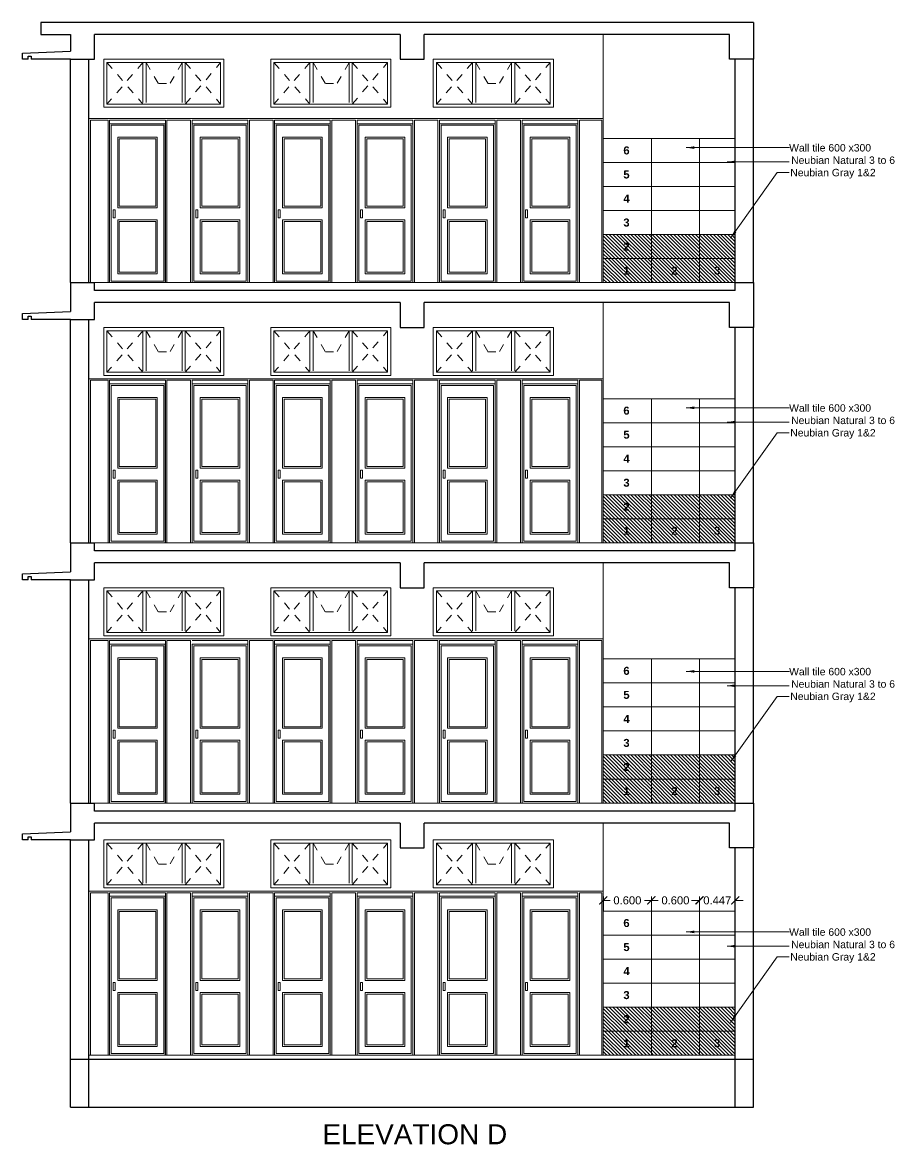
# Model space of a CAD drawing. Header units: millimetres. Extents: x 1898 to 3725, y 783 to 1532.
# Drawn here: x 2927.93 to 2938.82, y 993.89 to 1007.91 of the extents above; entities that cross this region are included whole.
import ezdxf

# ---------------------------------------------------------------- set-up
doc = ezdxf.new("R2010")
doc.units = ezdxf.units.MM
doc.linetypes.add('DASHED', pattern=[0.75, 0.5, -0.25])
doc.layers.get('0').update_dxf_attribs({"lineweight": 20})
doc.layers.get('Defpoints').update_dxf_attribs({"lineweight": 15})
for name, color, linetype, lineweight in [('CUBICAL TOILET', 5, 'Continuous', 15), ('DIM', 6, 'Continuous', 18), ('dim.1', 6, 'Continuous', 18), ('Door', 54, 'Continuous', 18), ('Dotted', 23, 'DASHED', 15), ('ELEV.1', 7, 'Continuous', 20), ('flooring', 1, 'Continuous', 18), ('rcc', 5, 'Continuous', 30), ('TEXT', 7, 'Continuous', 15), ('Text-1', 240, 'Continuous', 15), ('TILE HATCH-2', 25, 'Continuous', 9), ('Tiles', 25, 'Continuous', 9), ('Tiles-Text', 230, 'Continuous', 18), ('Ventilator', 4, 'DASHED', 18), ('Wall', 7, 'Continuous', 30)]:
    doc.layers.add(name, color=color, linetype=linetype, lineweight=lineweight)
doc.styles.add('dim-stylus bt', font='arial.ttf')
doc.styles.add('Tabrej', font='arial.ttf')
doc.dimstyles.new('DIMEN', dxfattribs={"dimtxt": 0.3, "dimasz": 0.25, "dimexe": 0.18, "dimexo": 0.0625, "dimgap": 0.09, "dimtad": 0, "dimdec": 3, "dimzin": 0, "dimdsep": 46, "dimtxsty": 'Tabrej', "dimcen": 0, "dimclrd": 256, "dimclre": 256, "dimclrt": 7, "dimadec": 0, "dimazin": 0, "dimtfac": 1, "dimtdec": 3, "dimtofl": 0, "dimtmove": 0, "dimatfit": 1, "dimfxl": 0, "dimtolj": 1, "dimtzin": 0, "dimlwd": -1, "dimlwe": -1, "dimarcsym": 0})
doc.dimstyles.new('Tabrej', dxfattribs={"dimtxt": 4, "dimasz": 0.45, "dimexe": 0.18, "dimexo": 0.0625, "dimgap": 0.09, "dimtad": 0, "dimdec": 3, "dimzin": 0, "dimdsep": 46, "dimtxsty": 'Tabrej', "dimcen": 0, "dimclrd": 256, "dimclre": 256, "dimclrt": 7, "dimaunit": 1, "dimadec": 3, "dimazin": 0, "dimtfac": 1, "dimtdec": 3, "dimtofl": 0, "dimtmove": 0, "dimatfit": 3, "dimfxl": 0, "dimtolj": 1, "dimtzin": 0, "dimlwd": -1, "dimlwe": -1, "dimarcsym": 0})
pattern_1 = [(135, (2935.181553, 995.00778), (-0.02245064, -0.02245064), [])]
pattern_2 = [(135, (2935.78163, 995.307884), (-0.0224506, -0.0224506), [])]
pattern_3 = [(135, (2935.181553, 998.15778), (-0.02245064, -0.02245064), [])]
pattern_4 = [(135, (2935.78163, 998.457884), (-0.0224506, -0.0224506), [])]
pattern_5 = [(135, (2935.181553, 1001.40778), (-0.02245064, -0.02245064), [])]
pattern_6 = [(135, (2935.78163, 1001.707884), (-0.0224506, -0.0224506), [])]
pattern_7 = [(135, (2935.181553, 1004.65778), (-0.02245064, -0.02245064), [])]

# ---------------------------------------------------------------- blocks, each defined once
blk = doc.blocks.new('TOILET DOORRRMNJ')
at = {"layer": 'Door', "ltscale": 0.05}
for points in [[(5545.565, -794.923), (5544.87, -794.923), (5544.87, -796.908), (5545.565, -796.908)], [(5545.545, -794.943), (5544.89, -794.943), (5544.89, -796.888), (5545.545, -796.888)], [(5545.465, -795.974), (5544.97, -795.974), (5544.97, -795.093), (5545.465, -795.093)], [(5545.445, -795.954), (5544.99, -795.954), (5544.99, -795.113), (5545.445, -795.113)], [(5544.914, -795.999), (5544.939, -795.999), (5544.939, -796.099), (5544.914, -796.099)], [(5545.465, -796.799), (5544.97, -796.799), (5544.97, -796.124), (5545.465, -796.124)], [(5545.445, -796.779), (5544.99, -796.779), (5544.99, -796.144), (5545.445, -796.144)]]:
    blk.add_lwpolyline(points, close=True, dxfattribs=at)
blk = doc.blocks.new('vent')
at = {"layer": 'Dotted', "ltscale": 0.2}
for p, q in [((0.04, 0.56), (0.49, 0.04)), ((0.49, 0.56), (0.04, 0.04)), ((0.53, 0.56), (0.682, 0.297)), ((0.978, 0.56), (0.826, 0.297)), ((1.018, 0.56), (1.46, 0.04)), ((1.018, 0.04), (1.46, 0.56)), ((0.682, 0.297), (0.826, 0.297))]:
    blk.add_line(p, q, dxfattribs=at)
at = {"layer": 'Ventilator'}
for p, q in [((0.49, 0.56), (0.49, 0.04)), ((0.53, 0.56), (0.53, 0.04)), ((0.978, 0.56), (0.978, 0.04)), ((1.018, 0.56), (1.018, 0.04))]:
    blk.add_line(p, q, dxfattribs=at)
at = {"layer": 'Ventilator', "linetype": 'ByBlock'}
for points in [[(0, 0.6), (1.5, 0.6), (1.5, 0), (0, 0)], [(0.04, 0.56), (1.46, 0.56), (1.46, 0.04), (0.04, 0.04)]]:
    blk.add_lwpolyline(points, close=True, dxfattribs=at)
blk = doc.blocks.new('_ArchTick')
at = {"color": 0, "const_width": 0.15}
blk.add_lwpolyline([(-0.5, -0.5), (0.5, 0.5)], dxfattribs=at)
blk = doc.blocks.new('*D273')
at = {"layer": 'Defpoints', "color": 0, "lineweight": 15, "transparency": 16777216}
for p in [(2935.782, 996.942), (2935.182, 996.808), (2935.782, 996.808)]:
    blk.add_point(p, dxfattribs=at)
at = {"layer": 'DIM', "transparency": 16777216}
for p, q in [((2935.182, 996.813), (2935.182, 996.992)), ((2935.182, 996.942), (2935.268, 996.942)), ((2935.782, 996.942), (2935.695, 996.942)), ((2935.782, 996.813), (2935.782, 996.992))]:
    blk.add_line(p, q, dxfattribs=at)
at = {"layer": 'DIM', "transparency": 16777216, "xscale": 0.1, "yscale": 0.1, "zscale": 0.1, "rotation": 180}
blk.add_blockref('_ArchTick', (2935.182, 996.942), dxfattribs=at)
at = {"layer": 'DIM', "transparency": 16777216, "xscale": 0.1, "yscale": 0.1, "zscale": 0.1}
blk.add_blockref('_ArchTick', (2935.782, 996.942), dxfattribs=at)
at = {"layer": 'DIM', "color": 7, "transparency": 16777216, "insert": (2935.482, 996.942), "char_height": 0.1, "attachment_point": 5, "style": 'Tabrej'}
blk.add_mtext('\\A1;0.600', dxfattribs=at)
blk = doc.blocks.new('*D274')
at = {"layer": 'Defpoints', "color": 0, "lineweight": 15, "transparency": 16777216}
for p in [(2936.382, 996.942), (2935.782, 996.808), (2936.382, 996.808)]:
    blk.add_point(p, dxfattribs=at)
at = {"layer": 'DIM', "transparency": 16777216}
for p, q in [((2935.782, 996.813), (2935.782, 996.992)), ((2935.782, 996.942), (2935.868, 996.942)), ((2936.382, 996.942), (2936.295, 996.942)), ((2936.382, 996.813), (2936.382, 996.992))]:
    blk.add_line(p, q, dxfattribs=at)
at = {"layer": 'DIM', "transparency": 16777216, "xscale": 0.1, "yscale": 0.1, "zscale": 0.1, "rotation": 180}
blk.add_blockref('_ArchTick', (2935.782, 996.942), dxfattribs=at)
at = {"layer": 'DIM', "transparency": 16777216, "xscale": 0.1, "yscale": 0.1, "zscale": 0.1}
blk.add_blockref('_ArchTick', (2936.382, 996.942), dxfattribs=at)
at = {"layer": 'DIM', "color": 7, "transparency": 16777216, "insert": (2936.082, 996.942), "char_height": 0.1, "attachment_point": 5, "style": 'Tabrej'}
blk.add_mtext('\\A1;0.600', dxfattribs=at)
blk = doc.blocks.new('*D275')
at = {"layer": 'Defpoints', "color": 0, "lineweight": 15, "transparency": 16777216}
for p in [(2936.829, 996.942), (2936.382, 996.808), (2936.829, 996.808)]:
    blk.add_point(p, dxfattribs=at)
at = {"layer": 'DIM', "transparency": 16777216}
for p, q in [((2936.382, 996.942), (2936.282, 996.942)), ((2936.382, 996.813), (2936.382, 996.992)), ((2936.829, 996.813), (2936.829, 996.992)), ((2936.829, 996.942), (2936.929, 996.942))]:
    blk.add_line(p, q, dxfattribs=at)
at = {"layer": 'DIM', "transparency": 16777216, "xscale": 0.1, "yscale": 0.1, "zscale": 0.1}
blk.add_blockref('_ArchTick', (2936.382, 996.942), dxfattribs=at)
at = {"layer": 'DIM', "transparency": 16777216, "xscale": 0.1, "yscale": 0.1, "zscale": 0.1, "rotation": 180}
blk.add_blockref('_ArchTick', (2936.829, 996.942), dxfattribs=at)
at = {"layer": 'DIM', "color": 7, "transparency": 16777216, "insert": (2936.605, 996.942), "char_height": 0.1, "attachment_point": 5, "style": 'Tabrej'}
blk.add_mtext('\\A1;0.447', dxfattribs=at)

msp = doc.modelspace()

# ---------------------------------------------------------------- hatches: boundary and pattern name
at = {"layer": 'TILE HATCH-2'}
h = msp.add_hatch(dxfattribs=at)
h.set_pattern_fill('ANSI31,_O', color=256, scale=0.01, angle=90)
h.set_pattern_definition(pattern_7)
h.paths.add_polyline_path([(2935.7816, 1005.258), (2935.1816, 1005.258), (2935.1816, 1004.9579), (2935.7816, 1004.9579)])
h.paths.add_polyline_path([(2935.4088, 1005.0032), (2935.5365, 1005.0032), (2935.5365, 1005.2093), (2935.4088, 1005.2093)], flags=24)
h = msp.add_hatch(dxfattribs=at)
h.set_pattern_fill('ANSI31,_O', color=256, scale=0.01, angle=90)
h.set_pattern_definition(pattern_7)
h.paths.add_polyline_path([(2936.3817, 1005.258), (2935.7816, 1005.258), (2935.7816, 1004.9579), (2936.3817, 1004.9579)])
h = msp.add_hatch(dxfattribs=at)
h.set_pattern_fill('ANSI31,_O', color=256, scale=0.01, angle=90)
h.set_pattern_definition(pattern_7)
h.paths.add_polyline_path([(2936.3817, 1004.9579), (2936.8286, 1004.9579), (2936.8286, 1005.258), (2936.3817, 1005.258)])
h = msp.add_hatch(dxfattribs=at)
h.set_pattern_fill('ANSI31,_O', color=256, scale=0.01, angle=90)
h.set_pattern_definition(pattern_7)
h.paths.add_polyline_path([(2935.7816, 1004.9579), (2935.1816, 1004.9579), (2935.1816, 1004.6578), (2935.7816, 1004.6578)])
h.paths.add_polyline_path([(2935.4129, 1004.7031), (2935.5406, 1004.7031), (2935.5406, 1004.9092), (2935.4129, 1004.9092)], flags=24)
h = msp.add_hatch(dxfattribs=at)
h.set_pattern_fill('ANSI31,_O', color=256, scale=0.01, angle=90)
h.set_pattern_definition(pattern_7)
h.paths.add_polyline_path([(2936.3817, 1004.9579), (2935.7816, 1004.9579), (2935.7816, 1004.6578), (2936.3817, 1004.6578)])
h.paths.add_polyline_path([(2936.0089, 1004.7031), (2936.1366, 1004.7031), (2936.1366, 1004.9092), (2936.0089, 1004.9092)], flags=24)
h = msp.add_hatch(dxfattribs=at)
h.set_pattern_fill('ANSI31,_O', color=256, scale=0.01, angle=90)
h.set_pattern_definition(pattern_7)
h.paths.add_polyline_path([(2936.3817, 1004.9579), (2936.3817, 1004.6578), (2936.8286, 1004.6578), (2936.8286, 1004.9579)])
h.paths.add_polyline_path([(2936.5397, 1004.704), (2936.6674, 1004.704), (2936.6674, 1004.91), (2936.5397, 1004.91)], flags=24)
h = msp.add_hatch(dxfattribs=at)
h.set_pattern_fill('ANSI31,_O', color=256, scale=0.01, angle=90)
h.set_pattern_definition(pattern_5)
h.paths.add_polyline_path([(2935.7816, 1002.008), (2935.1816, 1002.008), (2935.1816, 1001.7079), (2935.7816, 1001.7079)])
h.paths.add_polyline_path([(2935.4088, 1001.7532), (2935.5365, 1001.7532), (2935.5365, 1001.9593), (2935.4088, 1001.9593)], flags=24)
h = msp.add_hatch(dxfattribs=at)
h.set_pattern_fill('ANSI31,_O', color=256, scale=0.01, angle=90)
h.set_pattern_definition(pattern_6)
h.paths.add_polyline_path([(2936.3817, 1002.008), (2935.7816, 1002.008), (2935.7816, 1001.7079), (2936.3817, 1001.7079)])
h = msp.add_hatch(dxfattribs=at)
h.set_pattern_fill('ANSI31,_O', color=256, scale=0.01, angle=90)
h.set_pattern_definition(pattern_6)
h.paths.add_polyline_path([(2936.8286, 1001.7079), (2936.8286, 1002.008), (2936.3817, 1002.008), (2936.3817, 1001.7079)])
h = msp.add_hatch(dxfattribs=at)
h.set_pattern_fill('ANSI31,_O', color=256, scale=0.01, angle=90)
h.set_pattern_definition(pattern_5)
h.paths.add_polyline_path([(2935.7816, 1001.7079), (2935.1816, 1001.7079), (2935.1816, 1001.4078), (2935.7816, 1001.4078)])
h.paths.add_polyline_path([(2935.4129, 1001.4531), (2935.5406, 1001.4531), (2935.5406, 1001.6592), (2935.4129, 1001.6592)], flags=24)
h = msp.add_hatch(dxfattribs=at)
h.set_pattern_fill('ANSI31,_O', color=256, scale=0.01, angle=90)
h.set_pattern_definition(pattern_5)
h.paths.add_polyline_path([(2936.3817, 1001.7079), (2935.7816, 1001.7079), (2935.7816, 1001.4078), (2936.3817, 1001.4078)])
h.paths.add_polyline_path([(2936.0089, 1001.4531), (2936.1366, 1001.4531), (2936.1366, 1001.6592), (2936.0089, 1001.6592)], flags=24)
h = msp.add_hatch(dxfattribs=at)
h.set_pattern_fill('ANSI31,_O', color=256, scale=0.01, angle=90)
h.set_pattern_definition(pattern_5)
h.paths.add_polyline_path([(2936.3817, 1001.7079), (2936.3817, 1001.4078), (2936.8286, 1001.4078), (2936.8286, 1001.7079)])
h.paths.add_polyline_path([(2936.5397, 1001.454), (2936.6674, 1001.454), (2936.6674, 1001.66), (2936.5397, 1001.66)], flags=24)
h = msp.add_hatch(dxfattribs=at)
h.set_pattern_fill('ANSI31,_O', color=256, scale=0.01, angle=90)
h.set_pattern_definition(pattern_3)
h.paths.add_polyline_path([(2935.7816, 998.758), (2935.1816, 998.758), (2935.1816, 998.4579), (2935.7816, 998.4579)])
h.paths.add_polyline_path([(2935.4088, 998.5032), (2935.5365, 998.5032), (2935.5365, 998.7093), (2935.4088, 998.7093)], flags=24)
h = msp.add_hatch(dxfattribs=at)
h.set_pattern_fill('ANSI31,_O', color=256, scale=0.01, angle=90)
h.set_pattern_definition(pattern_4)
h.paths.add_polyline_path([(2936.3817, 998.758), (2935.7816, 998.758), (2935.7816, 998.4579), (2936.3817, 998.4579)])
h = msp.add_hatch(dxfattribs=at)
h.set_pattern_fill('ANSI31,_O', color=256, scale=0.01, angle=90)
h.set_pattern_definition(pattern_4)
h.paths.add_polyline_path([(2936.8286, 998.4579), (2936.8286, 998.758), (2936.3817, 998.758), (2936.3817, 998.4579)])
h = msp.add_hatch(dxfattribs=at)
h.set_pattern_fill('ANSI31,_O', color=256, scale=0.01, angle=90)
h.set_pattern_definition(pattern_3)
h.paths.add_polyline_path([(2935.7816, 998.4579), (2935.1816, 998.4579), (2935.1816, 998.1578), (2935.7816, 998.1578)])
h.paths.add_polyline_path([(2935.4129, 998.2031), (2935.5406, 998.2031), (2935.5406, 998.4092), (2935.4129, 998.4092)], flags=24)
h = msp.add_hatch(dxfattribs=at)
h.set_pattern_fill('ANSI31,_O', color=256, scale=0.01, angle=90)
h.set_pattern_definition(pattern_3)
h.paths.add_polyline_path([(2936.3817, 998.4579), (2935.7816, 998.4579), (2935.7816, 998.1578), (2936.3817, 998.1578)])
h.paths.add_polyline_path([(2936.0089, 998.2031), (2936.1366, 998.2031), (2936.1366, 998.4092), (2936.0089, 998.4092)], flags=24)
h = msp.add_hatch(dxfattribs=at)
h.set_pattern_fill('ANSI31,_O', color=256, scale=0.01, angle=90)
h.set_pattern_definition(pattern_3)
h.paths.add_polyline_path([(2936.3817, 998.4579), (2936.3817, 998.1578), (2936.8286, 998.1578), (2936.8286, 998.4579)])
h.paths.add_polyline_path([(2936.5397, 998.204), (2936.6674, 998.204), (2936.6674, 998.41), (2936.5397, 998.41)], flags=24)
h = msp.add_hatch(dxfattribs=at)
h.set_pattern_fill('ANSI31,_O', color=256, scale=0.01, angle=90)
h.set_pattern_definition(pattern_1)
h.paths.add_polyline_path([(2935.7816, 995.608), (2935.1816, 995.608), (2935.1816, 995.3079), (2935.7816, 995.3079)])
h.paths.add_polyline_path([(2935.4088, 995.3532), (2935.5365, 995.3532), (2935.5365, 995.5593), (2935.4088, 995.5593)], flags=24)
h = msp.add_hatch(dxfattribs=at)
h.set_pattern_fill('ANSI31,_O', color=256, scale=0.01, angle=90)
h.set_pattern_definition(pattern_2)
h.paths.add_polyline_path([(2936.3817, 995.608), (2935.7816, 995.608), (2935.7816, 995.3079), (2936.3817, 995.3079)])
h = msp.add_hatch(dxfattribs=at)
h.set_pattern_fill('ANSI31,_O', color=256, scale=0.01, angle=90)
h.set_pattern_definition(pattern_2)
h.paths.add_polyline_path([(2936.8286, 995.3079), (2936.8286, 995.608), (2936.3817, 995.608), (2936.3817, 995.3079)])
h = msp.add_hatch(dxfattribs=at)
h.set_pattern_fill('ANSI31,_O', color=256, scale=0.01, angle=90)
h.set_pattern_definition(pattern_1)
h.paths.add_polyline_path([(2935.7816, 995.3079), (2935.1816, 995.3079), (2935.1816, 995.0078), (2935.7816, 995.0078)])
h.paths.add_polyline_path([(2935.4129, 995.0531), (2935.5406, 995.0531), (2935.5406, 995.2592), (2935.4129, 995.2592)], flags=24)
h = msp.add_hatch(dxfattribs=at)
h.set_pattern_fill('ANSI31,_O', color=256, scale=0.01, angle=90)
h.set_pattern_definition(pattern_1)
h.paths.add_polyline_path([(2936.3817, 995.3079), (2935.7816, 995.3079), (2935.7816, 995.0078), (2936.3817, 995.0078)])
h.paths.add_polyline_path([(2936.0089, 995.0531), (2936.1366, 995.0531), (2936.1366, 995.2592), (2936.0089, 995.2592)], flags=24)
h = msp.add_hatch(dxfattribs=at)
h.set_pattern_fill('ANSI31,_O', color=256, scale=0.01, angle=90)
h.set_pattern_definition(pattern_1)
h.paths.add_polyline_path([(2936.3817, 995.3079), (2936.3817, 995.0078), (2936.8286, 995.0078), (2936.8286, 995.3079)])
h.paths.add_polyline_path([(2936.5397, 995.054), (2936.6674, 995.054), (2936.6674, 995.26), (2936.5397, 995.26)], flags=24)

# ---------------------------------------------------------------- linework, layer by layer
at = {"layer": 'CUBICAL TOILET'}
for p, q in [((2928.7586, 1006.7078), (2935.1816, 1006.7078)), ((2928.8285, 1006.7078), (2935.1816, 1006.7078)), ((2929.0173, 1006.6878), (2929.7127, 1006.6878)), ((2930.0473, 1006.6878), (2930.7427, 1006.6878)), ((2931.0773, 1006.6878), (2931.7727, 1006.6878)), ((2932.1073, 1006.6878), (2932.8027, 1006.6878)), ((2933.1373, 1006.6878), (2933.8327, 1006.6878)), ((2934.1673, 1006.6878), (2934.8627, 1006.6878)), ((2934.8827, 1006.6878), (2935.1616, 1006.6878)), ((2928.7586, 1003.4578), (2935.1816, 1003.4578)), ((2928.7786, 1003.4378), (2928.9973, 1003.4378)), ((2928.8285, 1003.4578), (2935.1816, 1003.4578)), ((2929.0173, 1003.4378), (2929.7127, 1003.4378)), ((2930.0473, 1003.4378), (2930.7427, 1003.4378)), ((2930.0473, 1003.4378), (2930.0473, 1001.4078)), ((2931.0773, 1003.4378), (2931.7727, 1003.4378)), ((2932.1073, 1003.4378), (2932.8027, 1003.4378)), ((2933.1373, 1003.4378), (2933.8327, 1003.4378)), ((2934.1673, 1003.4378), (2934.8627, 1003.4378)), ((2934.8827, 1003.4378), (2935.1616, 1003.4378)), ((2928.7586, 1000.2078), (2935.1816, 1000.2078)), ((2929.0173, 1000.1878), (2929.7127, 1000.1878)), ((2930.0473, 1000.1878), (2930.7427, 1000.1878)), ((2931.0773, 1000.1878), (2931.7727, 1000.1878)), ((2932.1073, 1000.1878), (2932.8027, 1000.1878)), ((2933.1373, 1000.1878), (2933.8327, 1000.1878)), ((2934.1673, 1000.1878), (2934.8627, 1000.1878)), ((2928.7586, 997.0578), (2935.1816, 997.0578)), ((2928.7786, 997.0378), (2928.9973, 997.0378)), ((2929.0173, 997.0378), (2929.7127, 997.0378)), ((2929.7327, 997.0378), (2930.0273, 997.0378)), ((2930.0473, 997.0378), (2930.7427, 997.0378)), ((2930.7627, 997.0378), (2931.0573, 997.0378)), ((2931.0773, 997.0378), (2931.7727, 997.0378)), ((2931.7927, 997.0378), (2932.0873, 997.0378)), ((2932.1073, 997.0378), (2932.8027, 997.0378)), ((2932.8227, 997.0378), (2933.1173, 997.0378)), ((2933.1373, 997.0378), (2933.8327, 997.0378)), ((2933.8527, 997.0378), (2934.1473, 997.0378)), ((2934.1673, 997.0378), (2934.8627, 997.0378)), ((2934.8827, 997.0378), (2935.1616, 997.0378))]:
    msp.add_line(p, q, dxfattribs=at)
for points in [[(2928.7786, 1004.6578), (2928.7786, 1006.6878), (2928.9973, 1006.6878), (2928.9973, 1004.6578)], [(2929.0173, 1006.6878), (2929.0173, 1004.6578)], [(2929.7127, 1004.6578), (2929.7127, 1006.6878)], [(2929.7127, 1004.6578), (2929.7127, 1006.6878)], [(2929.7327, 1004.6578), (2929.7327, 1006.6878), (2930.0273, 1006.6878), (2930.0273, 1004.6578)], [(2930.0473, 1006.6878), (2930.0473, 1004.6578)], [(2930.7427, 1004.6578), (2930.7427, 1006.6878)], [(2930.7627, 1004.6578), (2930.7627, 1006.6878), (2931.0573, 1006.6878), (2931.0573, 1004.6578)], [(2931.0773, 1006.6878), (2931.0773, 1004.6578)], [(2931.7727, 1004.6578), (2931.7727, 1006.6878)], [(2931.7927, 1004.6578), (2931.7927, 1006.6878), (2932.0873, 1006.6878), (2932.0873, 1004.6578)], [(2932.1073, 1006.6878), (2932.1073, 1004.6578)], [(2932.8027, 1004.6578), (2932.8027, 1006.6878)], [(2932.8227, 1004.6578), (2932.8227, 1006.6878), (2933.1173, 1006.6878), (2933.1173, 1004.6578)], [(2933.1373, 1006.6878), (2933.1373, 1004.6578)], [(2933.8327, 1004.6578), (2933.8327, 1006.6878)], [(2933.8527, 1004.6578), (2933.8527, 1006.6878), (2934.1473, 1006.6878), (2934.1473, 1004.6578)], [(2934.1673, 1006.6878), (2934.1673, 1004.6578)], [(2934.8627, 1006.7078), (2935.1816, 1006.7078), (2935.1816, 1004.6578)], [(2934.8627, 1004.6578), (2934.8627, 1006.6878)], [(2934.8827, 1004.6578), (2934.8827, 1006.6878), (2935.1616, 1006.6878), (2935.1616, 1004.6578)], [(2928.7786, 1001.4078), (2928.7786, 1003.4378), (2928.9973, 1003.4378), (2928.9973, 1001.4078)], [(2929.0173, 1003.4378), (2929.0173, 1001.4078)], [(2929.7127, 1001.4078), (2929.7127, 1003.4378)], [(2929.7327, 1001.4078), (2929.7327, 1003.4378), (2930.0273, 1003.4378), (2930.0273, 1001.4078)], [(2930.7427, 1003.4578), (2931.0773, 1003.4578)], [(2930.7427, 1001.4078), (2930.7427, 1003.4378)], [(2930.7627, 1001.4078), (2930.7627, 1003.4378), (2931.0573, 1003.4378), (2931.0573, 1001.4078)], [(2931.0773, 1003.4378), (2931.0773, 1001.4078)], [(2931.7727, 1001.4078), (2931.7727, 1003.4378)], [(2931.7927, 1001.4078), (2931.7927, 1003.4378), (2932.0873, 1003.4378), (2932.0873, 1001.4078)], [(2932.1073, 1003.4378), (2932.1073, 1001.4078)], [(2932.8027, 1001.4078), (2932.8027, 1003.4378)], [(2932.8227, 1001.4078), (2932.8227, 1003.4378), (2933.1173, 1003.4378), (2933.1173, 1001.4078)], [(2933.1373, 1003.4378), (2933.1373, 1001.4078)], [(2933.8327, 1001.4078), (2933.8327, 1003.4378)], [(2933.8527, 1001.4078), (2933.8527, 1003.4378), (2934.1473, 1003.4378), (2934.1473, 1001.4078)], [(2934.1673, 1003.4378), (2934.1673, 1001.4078)], [(2934.8627, 1003.4578), (2935.1816, 1003.4578), (2935.1816, 1001.4078)], [(2934.8627, 1001.4078), (2934.8627, 1003.4378)], [(2934.8827, 1001.4078), (2934.8827, 1003.4378), (2935.1616, 1003.4378), (2935.1616, 1001.4078)], [(2928.7786, 998.1578), (2928.7786, 1000.1878), (2928.9973, 1000.1878), (2928.9973, 998.1578)], [(2929.0173, 1000.1878), (2929.0173, 998.1578)], [(2929.7127, 998.1578), (2929.7127, 1000.1878)], [(2929.7327, 998.1578), (2929.7327, 1000.1878), (2930.0273, 1000.1878), (2930.0273, 998.1578)], [(2930.7427, 998.1578), (2930.7427, 1000.1878)], [(2930.7627, 998.1578), (2930.7627, 1000.1878), (2931.0573, 1000.1878), (2931.0573, 998.1578)], [(2931.0773, 1000.1878), (2931.0773, 998.1578)], [(2931.7727, 998.1578), (2931.7727, 1000.1878)], [(2931.7927, 998.1578), (2931.7927, 1000.1878), (2932.0873, 1000.1878), (2932.0873, 998.1578)], [(2932.1073, 1000.1878), (2932.1073, 998.1578)], [(2932.8027, 998.1578), (2932.8027, 1000.1878)], [(2932.8227, 998.1578), (2932.8227, 1000.1878), (2933.1173, 1000.1878), (2933.1173, 998.1578)], [(2933.1373, 1000.1878), (2933.1373, 998.1578)], [(2933.8327, 998.1578), (2933.8327, 1000.1878)], [(2933.8527, 998.1578), (2933.8527, 1000.1878), (2934.1473, 1000.1878), (2934.1473, 998.1578)], [(2934.1673, 1000.1878), (2934.1673, 998.1578)], [(2934.8627, 998.1578), (2934.8627, 1000.1878)], [(2934.8827, 998.1578), (2934.8827, 1000.1878), (2935.1616, 1000.1878), (2935.1616, 998.1578)], [(2928.7586, 995.0078), (2928.7586, 997.0578), (2929.0173, 997.0578)], [(2928.7786, 995.0078), (2928.7786, 997.0378), (2928.9973, 997.0378), (2928.9973, 995.0078)], [(2929.0173, 997.0378), (2929.0173, 995.0078)], [(2929.7127, 997.0578), (2929.7127, 997.0578), (2930.0473, 997.0578)], [(2929.7127, 995.0078), (2929.7127, 997.0378)], [(2929.7327, 995.0078), (2929.7327, 997.0378), (2930.0273, 997.0378), (2930.0273, 995.0078)], [(2930.0473, 997.0378), (2930.0473, 995.0078)], [(2930.7427, 997.0578), (2931.0773, 997.0578)], [(2930.7427, 995.0078), (2930.7427, 997.0378)], [(2930.7627, 995.0078), (2930.7627, 997.0378), (2931.0573, 997.0378), (2931.0573, 995.0078)], [(2931.0773, 997.0378), (2931.0773, 995.0078)], [(2931.7727, 997.0578), (2932.1073, 997.0578)], [(2931.7727, 995.0078), (2931.7727, 997.0378)], [(2931.7927, 995.0078), (2931.7927, 997.0378), (2932.0873, 997.0378), (2932.0873, 995.0078)], [(2932.1073, 997.0378), (2932.1073, 995.0078)], [(2932.8027, 997.0578), (2933.1373, 997.0578)], [(2932.8027, 995.0078), (2932.8027, 997.0378)], [(2932.8227, 995.0078), (2932.8227, 997.0378), (2933.1173, 997.0378), (2933.1173, 995.0078)], [(2933.1373, 997.0378), (2933.1373, 995.0078)], [(2933.8327, 997.0578), (2934.1673, 997.0578)], [(2933.8327, 995.0078), (2933.8327, 997.0378)], [(2933.8527, 995.0078), (2933.8527, 997.0378), (2934.1473, 997.0378), (2934.1473, 995.0078)], [(2934.1673, 997.0378), (2934.1673, 995.0078)], [(2934.8627, 997.0578), (2935.1816, 997.0578), (2935.1816, 995.0078)], [(2934.8627, 995.0078), (2934.8627, 997.0378)], [(2934.8827, 995.0078), (2934.8827, 997.0378), (2935.1616, 997.0378), (2935.1616, 995.0078)]]:
    msp.add_lwpolyline(points, dxfattribs=at)
at = {"layer": 'ELEV.1'}
for p, q in [((2935.1816, 1004.6578), (2935.1816, 1007.7578)), ((2935.1816, 1001.4078), (2935.1816, 1004.4078)), ((2935.1816, 998.1578), (2935.1816, 1001.1578)), ((2935.1816, 995.0078), (2935.1816, 997.9078))]:
    msp.add_line(p, q, dxfattribs=at)
at = {"layer": 'flooring'}
for p, q in [((2928.8285, 1004.6578), (2936.8286, 1004.6578)), ((2928.8285, 1001.4078), (2936.8286, 1001.4078)), ((2928.8285, 998.1578), (2936.8286, 998.1578)), ((2928.7586, 995.0078), (2936.8286, 995.0078))]:
    msp.add_line(p, q, dxfattribs=at)
at = {"layer": 'rcc'}
for p, q in [((2937.0585, 1007.9078), (2928.1585, 1007.9078)), ((2928.1585, 1007.9078), (2928.1585, 1007.7578)), ((2937.0585, 1007.9078), (2928.8285, 1007.9078)), ((2937.0585, 1007.9078), (2937.0585, 1007.4478)), ((2928.1585, 1007.7578), (2928.5285, 1007.7578)), ((2928.5285, 1007.7578), (2928.5285, 1007.5478)), ((2932.6435, 1007.7578), (2928.8285, 1007.7578)), ((2928.8285, 1007.4478), (2928.8285, 1007.7578)), ((2928.8285, 1007.4478), (2928.8285, 1007.7578)), ((2928.8285, 1007.4478), (2928.8285, 1007.7578)), ((2932.6435, 1007.7578), (2932.6435, 1007.4478)), ((2936.7585, 1007.7578), (2932.9435, 1007.7578)), ((2932.9435, 1007.4478), (2932.9435, 1007.7578)), ((2936.7585, 1007.4478), (2936.7585, 1007.7578)), ((2927.9285, 1007.5228), (2928.5285, 1007.5478)), ((2927.9285, 1007.4478), (2927.9285, 1007.5228)), ((2927.9985, 1007.4478), (2927.9285, 1007.4478)), ((2927.9985, 1007.4478), (2927.9985, 1007.4878)), ((2927.9985, 1007.4878), (2928.0385, 1007.4878)), ((2928.0385, 1007.4878), (2928.0385, 1007.4478)), ((2928.5285, 1007.4478), (2928.0385, 1007.4478)), ((2928.5285, 1007.4478), (2928.8285, 1007.4478)), ((2928.5285, 1007.4478), (2928.8285, 1007.4478)), ((2928.5285, 1007.4478), (2928.8285, 1007.4478)), ((2932.6435, 1007.4478), (2932.9435, 1007.4478)), ((2937.0585, 1007.4478), (2936.7585, 1007.4478)), ((2928.5285, 1004.6578), (2928.5285, 1004.2978)), ((2928.5285, 1004.6578), (2928.8285, 1004.6578)), ((2928.8285, 1004.5578), (2928.8285, 1004.6578)), ((2928.8285, 1004.5578), (2928.8285, 1004.6578)), ((2936.8285, 1004.5578), (2936.8285, 1004.6578)), ((2936.8285, 1004.6578), (2937.0585, 1004.6578)), ((2937.0585, 1004.6578), (2937.0585, 1004.5578)), ((2936.8285, 1004.5578), (2928.8285, 1004.5578)), ((2937.0585, 1004.5578), (2937.0585, 1004.0978)), ((2928.8285, 1004.1978), (2928.8285, 1004.4078)), ((2928.8285, 1004.1978), (2928.8285, 1004.4078)), ((2932.6435, 1004.4078), (2928.8285, 1004.4078)), ((2932.6435, 1004.4078), (2932.6435, 1004.0978)), ((2936.7585, 1004.4078), (2932.9435, 1004.4078)), ((2932.9435, 1004.0978), (2932.9435, 1004.4078)), ((2936.7585, 1004.0978), (2936.7585, 1004.4078)), ((2927.9285, 1004.2728), (2928.5285, 1004.2978)), ((2927.9285, 1004.1978), (2927.9285, 1004.2728)), ((2927.9985, 1004.1978), (2927.9985, 1004.2378)), ((2927.9985, 1004.2378), (2928.0385, 1004.2378)), ((2928.0385, 1004.2378), (2928.0385, 1004.1978)), ((2927.9985, 1004.1978), (2927.9285, 1004.1978)), ((2928.5285, 1004.1978), (2928.0385, 1004.1978)), ((2928.5285, 1004.1978), (2928.8285, 1004.1978)), ((2928.5285, 1004.1978), (2928.8285, 1004.1978)), ((2932.6435, 1004.0978), (2932.9435, 1004.0978)), ((2937.0585, 1004.0978), (2936.7585, 1004.0978)), ((2928.5285, 1001.4078), (2928.5285, 1001.0478)), ((2928.5285, 1001.4078), (2928.8285, 1001.4078)), ((2928.8285, 1001.3078), (2928.8285, 1001.4078)), ((2928.8285, 1001.3078), (2928.8285, 1001.4078)), ((2936.8285, 1001.3078), (2928.8285, 1001.3078)), ((2936.8285, 1001.3078), (2936.8285, 1001.4078)), ((2936.8285, 1001.4078), (2937.0585, 1001.4078)), ((2937.0585, 1001.4078), (2937.0585, 1000.8478)), ((2928.8285, 1000.9478), (2928.8285, 1001.1578)), ((2928.8285, 1000.9478), (2928.8285, 1001.1578)), ((2928.8285, 1000.9478), (2928.8285, 1001.1578)), ((2932.6435, 1001.1578), (2928.8285, 1001.1578)), ((2932.6435, 1001.1578), (2932.6435, 1000.8478)), ((2936.7585, 1001.1578), (2932.9435, 1001.1578)), ((2932.9435, 1000.8478), (2932.9435, 1001.1578)), ((2936.7585, 1000.8478), (2936.7585, 1001.1578)), ((2927.9285, 1001.0228), (2928.5285, 1001.0478)), ((2927.9285, 1000.9478), (2927.9285, 1001.0228)), ((2927.9985, 1000.9478), (2927.9285, 1000.9478)), ((2927.9985, 1000.9478), (2927.9985, 1000.9878)), ((2927.9985, 1000.9878), (2928.0385, 1000.9878)), ((2928.0385, 1000.9878), (2928.0385, 1000.9478)), ((2928.5285, 1000.9478), (2928.0385, 1000.9478)), ((2928.5285, 1000.9478), (2928.8285, 1000.9478)), ((2928.5285, 1000.9478), (2928.8285, 1000.9478)), ((2928.5285, 1000.9478), (2928.8285, 1000.9478)), ((2932.6435, 1000.8478), (2932.9435, 1000.8478)), ((2937.0585, 1000.8478), (2936.7585, 1000.8478)), ((2928.5285, 998.1578), (2928.5285, 997.7978)), ((2928.5285, 998.1578), (2928.8285, 998.1578)), ((2928.8285, 998.0578), (2928.8285, 998.1578)), ((2928.8285, 998.0578), (2928.8285, 998.1578)), ((2936.8285, 998.0578), (2928.8285, 998.0578)), ((2936.8285, 998.0578), (2936.8285, 998.1578)), ((2936.8285, 998.1578), (2937.0585, 998.1578)), ((2937.0585, 998.1578), (2937.0585, 997.5978)), ((2928.8285, 997.6978), (2928.8285, 997.9078)), ((2928.8285, 997.6978), (2928.8285, 997.9078)), ((2928.8285, 997.6978), (2928.8285, 997.9078)), ((2932.6435, 997.9078), (2928.8285, 997.9078)), ((2932.6435, 997.9078), (2932.6435, 997.5978)), ((2936.7585, 997.9078), (2932.9435, 997.9078)), ((2932.9435, 997.5978), (2932.9435, 997.9078)), ((2936.7585, 997.5978), (2936.7585, 997.9078)), ((2927.9285, 997.7728), (2928.5285, 997.7978)), ((2927.9285, 997.6978), (2927.9285, 997.7728)), ((2927.9985, 997.6978), (2927.9285, 997.6978)), ((2927.9985, 997.6978), (2927.9985, 997.7378)), ((2927.9985, 997.7378), (2928.0385, 997.7378)), ((2928.0385, 997.7378), (2928.0385, 997.6978)), ((2928.5285, 997.6978), (2928.0385, 997.6978)), ((2928.5285, 997.6978), (2928.8285, 997.6978)), ((2928.5285, 997.6978), (2928.8285, 997.6978)), ((2928.5285, 997.6978), (2928.8285, 997.6978)), ((2932.6435, 997.5978), (2932.9435, 997.5978)), ((2937.0585, 997.5978), (2936.7585, 997.5978))]:
    msp.add_line(p, q, dxfattribs=at)
at = {"layer": 'Tiles'}
for points in [[(2935.1816, 1006.4584), (2935.7816, 1006.4584), (2935.7816, 1006.1583), (2935.1816, 1006.1583)], [(2935.7816, 1006.4584), (2936.3817, 1006.4584), (2936.3817, 1006.1583), (2935.7816, 1006.1583)], [(2935.1816, 1006.1583), (2935.7816, 1006.1583), (2935.7816, 1005.8582), (2935.1816, 1005.8582)], [(2935.7816, 1006.1583), (2936.3817, 1006.1583), (2936.3817, 1005.8582), (2935.7816, 1005.8582)], [(2935.1816, 1005.8582), (2935.7816, 1005.8582), (2935.7816, 1005.5581), (2935.1816, 1005.5581)], [(2935.7816, 1005.8582), (2936.3817, 1005.8582), (2936.3817, 1005.5581), (2935.7816, 1005.5581)], [(2935.1816, 1005.5581), (2935.7816, 1005.5581), (2935.7816, 1005.258), (2935.1816, 1005.258)], [(2935.7816, 1005.5581), (2936.3817, 1005.5581), (2936.3817, 1005.258), (2935.7816, 1005.258)], [(2935.1816, 1005.258), (2935.7816, 1005.258), (2935.7816, 1004.9579), (2935.1816, 1004.9579)], [(2935.7816, 1005.258), (2936.3817, 1005.258), (2936.3817, 1004.9579), (2935.7816, 1004.9579)], [(2935.1816, 1004.9579), (2935.7816, 1004.9579), (2935.7816, 1004.6578), (2935.1816, 1004.6578)], [(2935.7816, 1004.9579), (2936.3817, 1004.9579), (2936.3817, 1004.6578), (2935.7816, 1004.6578)], [(2935.1816, 1003.2084), (2935.7816, 1003.2084), (2935.7816, 1002.9083), (2935.1816, 1002.9083)], [(2935.7816, 1003.2084), (2936.3817, 1003.2084), (2936.3817, 1002.9083), (2935.7816, 1002.9083)], [(2935.1816, 1002.9083), (2935.7816, 1002.9083), (2935.7816, 1002.6082), (2935.1816, 1002.6082)], [(2935.7816, 1002.9083), (2936.3817, 1002.9083), (2936.3817, 1002.6082), (2935.7816, 1002.6082)], [(2935.1816, 1002.6082), (2935.7816, 1002.6082), (2935.7816, 1002.3081), (2935.1816, 1002.3081)], [(2935.7816, 1002.6082), (2936.3817, 1002.6082), (2936.3817, 1002.3081), (2935.7816, 1002.3081)], [(2935.1816, 1002.3081), (2935.7816, 1002.3081), (2935.7816, 1002.008), (2935.1816, 1002.008)], [(2935.7816, 1002.3081), (2936.3817, 1002.3081), (2936.3817, 1002.008), (2935.7816, 1002.008)], [(2935.1816, 1002.008), (2935.7816, 1002.008), (2935.7816, 1001.7079), (2935.1816, 1001.7079)], [(2935.7816, 1002.008), (2936.3817, 1002.008), (2936.3817, 1001.7079), (2935.7816, 1001.7079)], [(2935.1816, 1001.7079), (2935.7816, 1001.7079), (2935.7816, 1001.4078), (2935.1816, 1001.4078)], [(2935.7816, 1001.7079), (2936.3817, 1001.7079), (2936.3817, 1001.4078), (2935.7816, 1001.4078)], [(2935.1816, 999.9584), (2935.7816, 999.9584), (2935.7816, 999.6583), (2935.1816, 999.6583)], [(2935.7816, 999.9584), (2936.3817, 999.9584), (2936.3817, 999.6583), (2935.7816, 999.6583)], [(2935.1816, 999.6583), (2935.7816, 999.6583), (2935.7816, 999.3582), (2935.1816, 999.3582)], [(2935.7816, 999.6583), (2936.3817, 999.6583), (2936.3817, 999.3582), (2935.7816, 999.3582)], [(2935.1816, 999.3582), (2935.7816, 999.3582), (2935.7816, 999.0581), (2935.1816, 999.0581)], [(2935.7816, 999.3582), (2936.3817, 999.3582), (2936.3817, 999.0581), (2935.7816, 999.0581)], [(2935.1816, 999.0581), (2935.7816, 999.0581), (2935.7816, 998.758), (2935.1816, 998.758)], [(2935.7816, 999.0581), (2936.3817, 999.0581), (2936.3817, 998.758), (2935.7816, 998.758)], [(2935.1816, 998.758), (2935.7816, 998.758), (2935.7816, 998.4579), (2935.1816, 998.4579)], [(2935.7816, 998.758), (2936.3817, 998.758), (2936.3817, 998.4579), (2935.7816, 998.4579)], [(2935.1816, 998.4579), (2935.7816, 998.4579), (2935.7816, 998.1578), (2935.1816, 998.1578)], [(2935.7816, 998.4579), (2936.3817, 998.4579), (2936.3817, 998.1578), (2935.7816, 998.1578)], [(2935.1816, 996.8084), (2935.7816, 996.8084), (2935.7816, 996.5083), (2935.1816, 996.5083)], [(2935.7816, 996.8084), (2936.3817, 996.8084), (2936.3817, 996.5083), (2935.7816, 996.5083)], [(2935.1816, 996.5083), (2935.7816, 996.5083), (2935.7816, 996.2082), (2935.1816, 996.2082)], [(2935.7816, 996.5083), (2936.3817, 996.5083), (2936.3817, 996.2082), (2935.7816, 996.2082)], [(2935.1816, 996.2082), (2935.7816, 996.2082), (2935.7816, 995.9081), (2935.1816, 995.9081)], [(2935.7816, 996.2082), (2936.3817, 996.2082), (2936.3817, 995.9081), (2935.7816, 995.9081)], [(2935.1816, 995.9081), (2935.7816, 995.9081), (2935.7816, 995.608), (2935.1816, 995.608)], [(2935.7816, 995.9081), (2936.3817, 995.9081), (2936.3817, 995.608), (2935.7816, 995.608)], [(2935.1816, 995.608), (2935.7816, 995.608), (2935.7816, 995.3079), (2935.1816, 995.3079)], [(2935.7816, 995.608), (2936.3817, 995.608), (2936.3817, 995.3079), (2935.7816, 995.3079)], [(2935.1816, 995.3079), (2935.7816, 995.3079), (2935.7816, 995.0078), (2935.1816, 995.0078)], [(2935.7816, 995.3079), (2936.3817, 995.3079), (2936.3817, 995.0078), (2935.7816, 995.0078)]]:
    msp.add_lwpolyline(points, close=True, dxfattribs=at)
for points in [[(2936.8286, 1006.1583), (2936.3817, 1006.1583), (2936.3817, 1006.4584), (2936.8286, 1006.4584)], [(2936.8286, 1005.8582), (2936.3817, 1005.8582), (2936.3817, 1006.1583), (2936.8286, 1006.1583)], [(2936.8286, 1005.5581), (2936.3817, 1005.5581), (2936.3817, 1005.8582), (2936.8286, 1005.8582)], [(2936.8286, 1005.258), (2936.3817, 1005.258), (2936.3817, 1005.5581), (2936.8286, 1005.5581)], [(2936.8286, 1004.9579), (2936.3817, 1004.9579), (2936.3817, 1005.258), (2936.8286, 1005.258)], [(2936.8286, 1004.6578), (2936.3817, 1004.6578), (2936.3817, 1004.9579), (2936.8286, 1004.9579)], [(2936.8286, 1002.9083), (2936.3817, 1002.9083), (2936.3817, 1003.2084), (2936.8286, 1003.2084)], [(2936.8286, 1002.6082), (2936.3817, 1002.6082), (2936.3817, 1002.9083), (2936.8286, 1002.9083)], [(2936.8286, 1002.3081), (2936.3817, 1002.3081), (2936.3817, 1002.6082), (2936.8286, 1002.6082)], [(2936.8286, 1002.008), (2936.3817, 1002.008), (2936.3817, 1002.3081), (2936.8286, 1002.3081)], [(2936.8286, 1001.7079), (2936.3817, 1001.7079), (2936.3817, 1002.008), (2936.8286, 1002.008)], [(2936.8286, 1001.4078), (2936.3817, 1001.4078), (2936.3817, 1001.7079), (2936.8286, 1001.7079)], [(2936.8286, 999.6583), (2936.3817, 999.6583), (2936.3817, 999.9584), (2936.8286, 999.9584)], [(2936.8286, 999.3582), (2936.3817, 999.3582), (2936.3817, 999.6583), (2936.8286, 999.6583)], [(2936.8286, 999.0581), (2936.3817, 999.0581), (2936.3817, 999.3582), (2936.8286, 999.3582)], [(2936.8286, 998.758), (2936.3817, 998.758), (2936.3817, 999.0581), (2936.8286, 999.0581)], [(2936.8286, 998.4579), (2936.3817, 998.4579), (2936.3817, 998.758), (2936.8286, 998.758)], [(2936.8286, 998.1578), (2936.3817, 998.1578), (2936.3817, 998.4579), (2936.8286, 998.4579)], [(2936.8286, 996.5083), (2936.3817, 996.5083), (2936.3817, 996.8084), (2936.8286, 996.8084)], [(2936.8286, 996.2082), (2936.3817, 996.2082), (2936.3817, 996.5083), (2936.8286, 996.5083)], [(2936.8286, 995.9081), (2936.3817, 995.9081), (2936.3817, 996.2082), (2936.8286, 996.2082)], [(2936.8286, 995.608), (2936.3817, 995.608), (2936.3817, 995.9081), (2936.8286, 995.9081)], [(2936.8286, 995.3079), (2936.3817, 995.3079), (2936.3817, 995.608), (2936.8286, 995.608)], [(2936.8286, 995.0078), (2936.3817, 995.0078), (2936.3817, 995.3079), (2936.8286, 995.3079)]]:
    msp.add_lwpolyline(points, dxfattribs=at)
at = {"layer": 'Wall'}
for p, q in [((2928.5286, 1004.6578), (2928.5286, 1007.4478)), ((2928.7586, 1004.6578), (2928.7586, 1007.4478)), ((2936.8286, 1004.6578), (2936.8286, 1007.4478)), ((2937.0586, 1004.6578), (2937.0586, 1007.4478)), ((2928.5286, 1001.4078), (2928.5286, 1004.1978)), ((2928.7586, 1001.4078), (2928.7586, 1004.1978)), ((2936.8286, 1001.4078), (2936.8286, 1004.0978)), ((2937.0586, 1001.4078), (2937.0586, 1004.0978)), ((2928.5286, 998.1578), (2928.5286, 1000.9478)), ((2928.7586, 998.1578), (2928.7586, 1000.9478)), ((2936.8286, 998.1578), (2936.8286, 1000.8478)), ((2937.0586, 998.1578), (2937.0586, 1000.8478)), ((2928.5286, 994.3578), (2928.5286, 997.6978)), ((2928.7586, 994.3578), (2928.7586, 997.6978)), ((2936.8286, 994.3578), (2936.8286, 997.5978)), ((2937.0586, 994.3578), (2937.0586, 997.5978)), ((2928.5286, 994.9578), (2937.0585, 994.9578)), ((2928.5286, 994.3578), (2937.0585, 994.3578))]:
    msp.add_line(p, q, dxfattribs=at)

# ---------------------------------------------------------------- block references
at = {"layer": 'Door'}
for p in [(-2615.8525, 1801.5658), (-2614.8225, 1801.5658), (-2613.7925, 1801.5658), (-2612.7625, 1801.5658), (-2611.7325, 1801.5658), (-2610.7025, 1801.5658), (-2615.8525, 1798.3158), (-2614.8225, 1798.3158), (-2613.7925, 1798.3158), (-2612.7625, 1798.3158), (-2611.7325, 1798.3158), (-2610.7025, 1798.3158), (-2615.8525, 1795.0658), (-2614.8225, 1795.0658), (-2613.7925, 1795.0658), (-2612.7625, 1795.0658), (-2611.7325, 1795.0658), (-2610.7025, 1795.0658), (-2615.8525, 1791.9158), (-2614.8225, 1791.9158), (-2613.7925, 1791.9158), (-2612.7625, 1791.9158), (-2611.7325, 1791.9158), (-2610.7025, 1791.9158)]:
    msp.add_blockref('TOILET DOORRRMNJ', p, dxfattribs=at)
at = {"layer": 'Ventilator', "linetype": 'ByBlock'}
for p in [(2928.9436, 1006.8478), (2931.0286, 1006.8478), (2933.0586, 1006.8478), (2928.9436, 1003.4978), (2931.0286, 1003.4978), (2933.0586, 1003.4978), (2928.9436, 1000.2478), (2931.0286, 1000.2478), (2933.0586, 1000.2478), (2928.9436, 997.0978), (2931.0286, 997.0978), (2933.0586, 997.0978)]:
    msp.add_blockref('vent', p, dxfattribs=at)

# ---------------------------------------------------------------- texts
at = {"layer": 'TEXT', "insert": (2931.6725, 994.1458), "char_height": 0.25, "attachment_point": 1, "style": 'Tabrej'}
msp.add_mtext_dynamic_manual_height_columns('ELEVATION D', width=4.316912, gutter_width=24, heights=[0], dxfattribs=at)
at = {"layer": 'Text-1', "char_height": 0.092798, "width": 1.932666, "attachment_point": 5, "style": 'dim-stylus bt'}
for insert in [(2937.9954, 1006.1734), (2937.9954, 1002.9234), (2937.9954, 999.6311), (2937.9954, 996.3775)]:
    msp.add_mtext(' Wall tile 600 x300\\P          Neubian Natural 3 to 6\\P   Neubian Gray 1&2', dxfattribs=dict(at, insert=insert))
at = {"layer": 'Tiles-Text', "char_height": 0.1, "width": 0.096954, "attachment_point": 5, "style": 'dim-stylus bt'}
for s, insert in [('{\\fArial|b1|i0|c0|p34;6}', (2935.4709, 1006.3084)), ('{\\fArial|b1|i0|c0|p34;5}', (2935.4709, 1006.0083)), ('{\\fArial|b1|i0|c0|p34;4}', (2935.4709, 1005.7082)), ('{\\fArial|b1|i0|c0|p34;3}', (2935.4709, 1005.4081)), ('{\\fArial|b1|i0|c0|p34;2}', (2935.4709, 1005.108)), ('{\\fArial|b1|i0|c0|p34;1}', (2935.4709, 1004.8079)), ('{\\fArial|b1|i0|c0|p34;2}', (2936.0709, 1004.8079)), ('{\\fArial|b1|i0|c0|p34;3}', (2936.6032, 1004.8079)), ('{\\fArial|b1|i0|c0|p34;6}', (2935.4709, 1003.0584)), ('{\\fArial|b1|i0|c0|p34;5}', (2935.4709, 1002.7583)), ('{\\fArial|b1|i0|c0|p34;4}', (2935.4709, 1002.4582)), ('{\\fArial|b1|i0|c0|p34;3}', (2935.4709, 1002.1581)), ('{\\fArial|b1|i0|c0|p34;2}', (2935.4709, 1001.858)), ('{\\fArial|b1|i0|c0|p34;1}', (2935.4709, 1001.5579)), ('{\\fArial|b1|i0|c0|p34;2}', (2936.0709, 1001.5579)), ('{\\fArial|b1|i0|c0|p34;3}', (2936.6032, 1001.5579)), ('{\\fArial|b1|i0|c0|p34;6}', (2935.4709, 999.8084)), ('{\\fArial|b1|i0|c0|p34;5}', (2935.4709, 999.5083)), ('{\\fArial|b1|i0|c0|p34;4}', (2935.4709, 999.2082)), ('{\\fArial|b1|i0|c0|p34;3}', (2935.4709, 998.9081)), ('{\\fArial|b1|i0|c0|p34;2}', (2935.4709, 998.608)), ('{\\fArial|b1|i0|c0|p34;1}', (2935.4709, 998.3079)), ('{\\fArial|b1|i0|c0|p34;2}', (2936.0709, 998.3079)), ('{\\fArial|b1|i0|c0|p34;3}', (2936.6032, 998.3079)), ('{\\fArial|b1|i0|c0|p34;6}', (2935.4709, 996.6584)), ('{\\fArial|b1|i0|c0|p34;5}', (2935.4709, 996.3583)), ('{\\fArial|b1|i0|c0|p34;4}', (2935.4709, 996.0582)), ('{\\fArial|b1|i0|c0|p34;3}', (2935.4709, 995.7581)), ('{\\fArial|b1|i0|c0|p34;2}', (2935.4709, 995.458)), ('{\\fArial|b1|i0|c0|p34;1}', (2935.4709, 995.1579)), ('{\\fArial|b1|i0|c0|p34;2}', (2936.0709, 995.1579)), ('{\\fArial|b1|i0|c0|p34;3}', (2936.6032, 995.1579))]:
    msp.add_mtext(s, dxfattribs=dict(at, insert=insert))

# ---------------------------------------------------------------- dimensions: what is measured, and where the dimension line sits
at = {"layer": 'DIM'}
for base, p1, p2, picture, middle in [((2935.7816, 996.9419), (2935.1816, 996.8084), (2935.7816, 996.8084), '*D273', (2935.4816, 996.9419)), ((2936.3817, 996.9419), (2935.7816, 996.8084), (2936.3817, 996.8084), '*D274', (2936.0817, 996.9419)), ((2936.8286, 996.9419), (2936.3817, 996.8084), (2936.8286, 996.8084), '*D275', (2936.6052, 996.9419))]:
    dim = msp.add_linear_dim(base=base, p1=p1, p2=p2, dimstyle='DIMEN', override={"dimscale": 0.5, "dimtxt": 0.2, "dimasz": 0.2, "dimexe": 0.1, "dimexo": 0.01, "dimblk1": 'ArchTick', "dimblk2": 'ArchTick', "dimsah": 1}, dxfattribs=at)
    dim.commit()
    dim.dimension.update_dxf_attribs({"geometry": picture, "text_midpoint": middle})

# ---------------------------------------------------------------- leaders
at = {"layer": 'dim.1', "ltscale": 0.02}
for points in [[(2936.2169, 1006.3445), (2937.5045, 1006.3445)], [(2936.7264, 1006.1656), (2937.5028, 1006.1656)], [(2936.7712, 1005.2138), (2937.3514, 1006.0318), (2937.5024, 1006.0318)], [(2936.2169, 1003.0945), (2937.5045, 1003.0945)], [(2936.7264, 1002.9156), (2937.5028, 1002.9156)], [(2936.7712, 1001.9638), (2937.3514, 1002.7818), (2937.5024, 1002.7818)], [(2936.2169, 999.8022), (2937.5045, 999.8022)], [(2936.7264, 999.6233), (2937.5028, 999.6233)], [(2936.7712, 998.6716), (2937.3514, 999.4895), (2937.5024, 999.4895)], [(2936.2169, 996.5486), (2937.5045, 996.5486)], [(2936.7264, 996.3697), (2937.5028, 996.3697)], [(2936.7712, 995.418), (2937.3514, 996.2359), (2937.5024, 996.2359)]]:
    msp.add_leader(points, dimstyle='Tabrej', override={"dimasz": 0.1}, dxfattribs=at)

doc.saveas('drawing.dxf')
